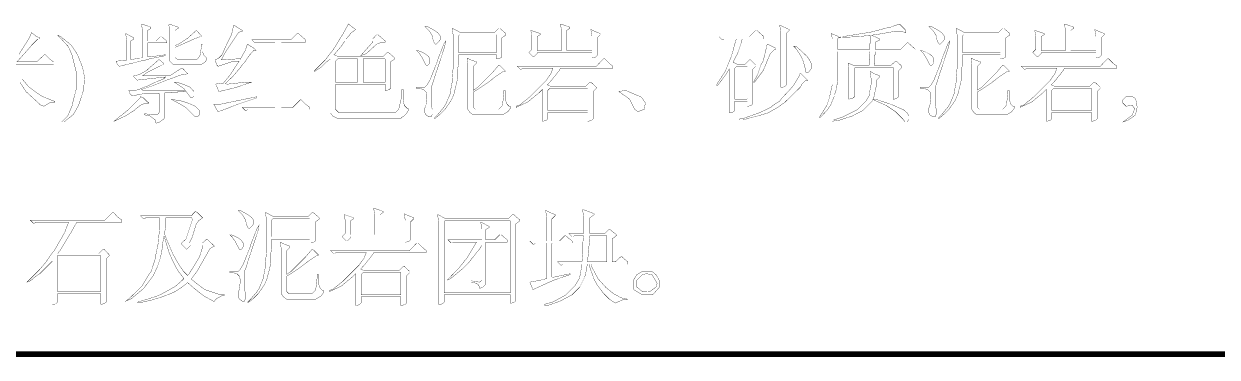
# Model space of a CAD drawing. Extents: x 94 to 452, y -72 to 1042.
# Drawn here: x 314.95 to 356.39, y 738.06 to 749.64 of the extents above; entities that cross this region are included whole.
import ezdxf

# ---------------------------------------------------------------- set-up
doc = ezdxf.new("R2010")
doc.units = 0
doc.header["$MEASUREMENT"] = 0
doc.layers.add('TREE_LAYER', color=7, linetype='Continuous')

msp = doc.modelspace()

# ---------------------------------------------------------------- linework, layer by layer
at = {"layer": 'TREE_LAYER'}
for points, const_width, elevation in [([(319.049732, 749.630871), (319.036007, 749.630871), (319.036007, 749.60342), (319.077183, 749.424989), (319.077183, 748.464205), (319.036007, 748.450479), (318.981105, 748.450479), (318.69287, 748.395577), (318.665419, 748.395577), (318.665419, 749.040675), (318.775223, 749.109303), (318.775223, 749.109303), (318.775223, 749.150479), (318.486987, 749.301459), (318.528164, 749.054401), (318.528164, 748.381852), (318.500713, 748.368126), (318.157576, 748.340675), (318.198752, 748.230871), (318.267379, 748.162244), (318.788948, 748.285773), (318.802674, 748.285773), (318.926203, 748.32695), (318.939929, 748.32695), (319.049732, 748.354401), (319.077183, 748.354401), (319.186987, 748.381852), (319.200713, 748.381852), (319.324242, 748.423028), (319.337968, 748.423028), (319.873262, 748.532832), (319.873262, 748.560283), (319.845811, 748.560283), (319.365419, 748.491656), (319.296791, 748.491656), (319.296791, 748.491656), (319.255615, 748.491656), (319.255615, 748.491656), (319.255615, 748.958322), (319.255615, 748.972048), (319.914438, 748.972048), (319.914438, 749.040675), (319.736007, 749.191656), (319.69483, 749.191656), (319.54385, 749.040675), (319.255615, 749.040675), (319.255615, 749.040675), (319.255615, 749.411263), (319.365419, 749.479891), (319.365419, 749.479891), (319.365419, 749.521067), (319.049732, 749.630871), (319.049732, 749.630871)], 0.01, 23), ([(319.996791, 749.630871), (319.983066, 749.630871), (319.983066, 749.60342), (320.024242, 749.424989), (320.024242, 748.340675), (320.134046, 748.230871), (321.122281, 748.230871), (321.232085, 748.299499), (321.300713, 748.381852), (321.300713, 748.450479), (321.190909, 748.560283), (321.163458, 748.670087), (321.163458, 748.930871), (321.122281, 748.930871), (321.122281, 748.848518), (321.081105, 748.601459), (321.081105, 748.560283), (321.012478, 748.450479), (320.94385, 748.381852), (320.312478, 748.381852), (320.202674, 748.464205), (320.202674, 748.821067), (320.216399, 748.821067), (320.861497, 749.109303), (321.081105, 749.191656), (321.122281, 749.191656), (321.122281, 749.219107), (320.94385, 749.411263), (320.641889, 749.136754), (320.326203, 748.930871), (320.216399, 748.889695), (320.202674, 748.90342), (320.202674, 749.411263), (320.312478, 749.479891), (320.312478, 749.479891), (320.312478, 749.521067), (319.996791, 749.630871), (319.996791, 749.630871)], 0.01, 23), ([(322.247772, 749.589695), (322.234046, 749.562244), (322.165419, 749.260283), (321.986987, 748.90342), (321.836007, 748.560283), (321.726203, 748.450479), (321.588948, 748.381852), (321.657576, 748.20342), (321.698752, 748.162244), (322.234046, 748.340675), (322.426203, 748.340675), (322.426203, 748.340675), (322.385027, 748.272048), (322.096791, 747.832832), (321.877183, 747.572048), (321.79483, 747.572048), (321.616399, 747.544597), (321.726203, 747.283812), (322.302674, 747.421067), (322.865419, 747.613224), (322.686987, 747.613224), (322.055615, 747.544597), (322.000713, 747.544597), (321.945811, 747.558322), (321.986987, 747.599499), (322.19287, 747.791656), (322.385027, 748.011263), (322.645811, 748.340675), (322.796791, 748.560283), (322.934046, 748.711263), (323.016399, 748.711263), (322.934046, 748.793616), (322.714438, 748.930871), (322.645811, 748.711263), (322.467379, 748.409303), (322.467379, 748.423028), (322.398752, 748.423028), (321.877183, 748.381852), (321.808556, 748.381852), (321.945811, 748.642636), (322.385027, 749.301459), (322.467379, 749.370087), (322.536007, 749.370087), (322.536007, 749.411263), (322.247772, 749.589695), (322.247772, 749.589695)], 0.01, 23), ([(326.228164, 749.630871), (326.214438, 749.617146), (326.200713, 749.589695), (326.036007, 749.287734), (325.706595, 748.75244), (325.41836, 748.381852), (325.047772, 748.011263), (325.047772, 747.983812), (325.267379, 748.121067), (325.459536, 748.313224), (325.583066, 748.409303), (325.596791, 748.409303), (325.596791, 748.409303), (325.596791, 746.556361), (325.596791, 746.542636), (325.679144, 746.432832), (325.816399, 746.364205), (328.053654, 746.364205), (328.053654, 746.37793), (328.149732, 746.432832), (328.245811, 746.52891), (328.300713, 746.624989), (328.300713, 746.693616), (328.273262, 746.693616), (328.163458, 746.80342), (328.122281, 747.023028), (328.122281, 747.35244), (328.081105, 747.35244), (328.081105, 747.242636), (328.053654, 747.050479), (328.053654, 747.023028), (327.971301, 746.666165), (327.861497, 746.556361), (325.885027, 746.556361), (325.775223, 746.666165), (325.775223, 747.530871), (325.788948, 747.544597), (327.490909, 747.544597), (327.504634, 747.530871), (327.504634, 747.324989), (327.545811, 747.324989), (327.641889, 747.35244), (327.683066, 747.393616), (327.683066, 748.313224), (327.820321, 748.409303), (327.834046, 748.423028), (327.834046, 748.450479), (327.614438, 748.642636), (327.573262, 748.642636), (327.422281, 748.491656), (325.885027, 748.491656), (325.734046, 748.560283), (325.720321, 748.560283), (325.967379, 748.848518), (326.104634, 749.040675), (327.051693, 749.040675), (327.065419, 748.999499), (326.653654, 748.532832), (326.845811, 748.601459), (327.202674, 748.930871), (327.381105, 748.999499), (327.504634, 748.999499), (327.504634, 749.040675), (327.24385, 749.260283), (327.202674, 749.260283), (327.065419, 749.109303), (326.173262, 749.109303), (326.159536, 749.123028), (326.324242, 749.32891), (326.475223, 749.438714), (326.228164, 749.630871), (326.228164, 749.630871)], 0.01, 23), ([(333.598752, 749.630871), (333.585027, 749.630871), (333.585027, 749.60342), (333.626203, 749.424989), (333.626203, 748.711263), (333.612478, 748.711263), (332.788948, 748.711263), (332.775223, 748.711263), (332.775223, 749.191656), (332.885027, 749.260283), (332.885027, 749.260283), (332.885027, 749.301459), (332.555615, 749.411263), (332.596791, 749.205381), (332.596791, 748.75244), (332.486987, 748.642636), (332.637968, 748.491656), (332.665419, 748.491656), (332.775223, 748.601459), (332.775223, 748.62891), (332.788948, 748.642636), (334.683066, 748.642636), (334.683066, 748.62891), (334.683066, 748.450479), (334.765419, 748.464205), (334.820321, 748.491656), (334.861497, 748.532832), (334.861497, 749.150479), (334.971301, 749.260283), (334.971301, 749.301459), (334.79287, 749.370087), (334.641889, 749.438714), (334.683066, 749.205381), (334.683066, 748.711263), (334.683066, 748.711263), (333.804634, 748.711263), (333.804634, 748.711263), (333.804634, 749.411263), (333.914438, 749.479891), (333.914438, 749.479891), (333.914438, 749.521067), (333.598752, 749.630871), (333.598752, 749.630871)], 0.01, 23), ([(341.216399, 749.589695), (341.202674, 749.589695), (341.202674, 749.562244), (341.24385, 749.342636), (341.24385, 747.434793), (341.312478, 747.434793), (341.381105, 747.462244), (341.422281, 747.50342), (341.422281, 749.301459), (341.532085, 749.411263), (341.532085, 749.438714), (341.353654, 749.521067), (341.216399, 749.589695), (341.216399, 749.589695)], 0.01, 23), ([(345.361497, 749.630871), (345.045811, 749.521067), (345.01836, 749.521067), (344.290909, 749.32891), (344.249732, 749.32891), (343.385027, 749.191656), (343.316399, 749.191656), (343.316399, 749.17793), (343.247772, 749.17793), (343.247772, 749.191656), (343.220321, 749.205381), (342.986987, 749.301459), (343.028164, 749.123028), (343.028164, 747.530871), (342.945811, 747.160283), (342.945811, 747.132832), (342.836007, 746.80342), (342.726203, 746.624989), (342.588948, 746.405381), (342.588948, 746.364205), (342.849732, 746.638714), (342.986987, 746.844597), (343.000713, 746.899499), (343.096791, 747.119107), (343.096791, 747.160283), (343.165419, 747.35244), (343.179144, 747.517146), (343.19287, 747.517146), (343.19287, 747.558322), (343.206595, 747.681852), (343.206595, 748.670087), (343.206595, 748.670087), (344.31836, 748.670087), (344.332085, 748.670087), (344.31836, 748.560283), (344.31836, 748.560283), (344.31836, 748.464205), (344.31836, 748.464205), (344.31836, 748.381852), (344.304634, 748.381852), (344.304634, 748.285773), (344.304634, 748.285773), (344.304634, 748.20342), (344.304634, 748.20342), (343.741889, 748.20342), (343.577183, 748.272048), (343.604634, 748.093616), (343.604634, 747.023028), (343.700713, 747.036754), (343.755615, 747.064205), (343.796791, 747.105381), (343.796791, 748.093616), (343.824242, 748.121067), (345.141889, 748.121067), (345.141889, 748.121067), (345.141889, 747.023028), (345.183066, 747.023028), (345.279144, 747.064205), (345.334046, 747.105381), (345.334046, 748.011263), (345.44385, 748.121067), (345.44385, 748.162244), (345.251693, 748.340675), (345.224242, 748.340675), (345.073262, 748.20342), (344.496791, 748.20342), (344.483066, 748.20342), (344.483066, 748.244597), (344.496791, 748.258322), (344.496791, 748.354401), (344.496791, 748.354401), (344.496791, 748.450479), (344.496791, 748.450479), (344.496791, 748.546557), (344.510517, 748.560283), (344.510517, 748.670087), (344.510517, 748.670087), (345.910517, 748.670087), (345.910517, 748.75244), (345.663458, 748.972048), (345.622281, 748.972048), (345.402674, 748.75244), (344.524242, 748.75244), (344.510517, 748.75244), (344.510517, 748.821067), (344.524242, 748.821067), (344.524242, 748.999499), (344.661497, 749.068126), (344.675223, 749.081852), (344.675223, 749.109303), (344.386987, 749.246557), (344.414438, 749.246557), (344.537968, 749.260283), (345.16934, 749.370087), (345.44385, 749.370087), (345.581105, 749.32891), (345.553654, 749.438714), (345.361497, 749.630871), (345.361497, 749.630871)], 0.01, 23), ([(351.098752, 749.630871), (351.085027, 749.630871), (351.085027, 749.60342), (351.126203, 749.424989), (351.126203, 748.711263), (351.112478, 748.711263), (350.288948, 748.711263), (350.275223, 748.711263), (350.275223, 749.191656), (350.385027, 749.260283), (350.385027, 749.260283), (350.385027, 749.301459), (350.055615, 749.411263), (350.096791, 749.205381), (350.096791, 748.75244), (349.986987, 748.642636), (350.137968, 748.491656), (350.165419, 748.491656), (350.275223, 748.601459), (350.275223, 748.62891), (350.288948, 748.642636), (352.183066, 748.642636), (352.183066, 748.62891), (352.183066, 748.450479), (352.265419, 748.464205), (352.320321, 748.491656), (352.361497, 748.532832), (352.361497, 749.150479), (352.471301, 749.260283), (352.471301, 749.301459), (352.29287, 749.370087), (352.141889, 749.438714), (352.183066, 749.205381), (352.183066, 748.711263), (352.183066, 748.711263), (351.304634, 748.711263), (351.304634, 748.711263), (351.304634, 749.411263), (351.414438, 749.479891), (351.414438, 749.479891), (351.414438, 749.521067), (351.098752, 749.630871), (351.098752, 749.630871)], 0.01, 23), ([(314.712478, 748.313224), (315.06934, 748.711263), (315.220321, 748.889695), (315.439929, 749.109303), (315.508556, 749.109303), (315.508556, 749.150479), (315.398752, 749.191656), (315.220321, 749.32891), (315.137968, 749.136754), (314.781105, 748.574008)], 0.01, 23), ([(316.236007, 749.191656), (316.126203, 749.246557), (316.496791, 748.848518), (316.634046, 748.532832), (316.634046, 748.519107), (316.785027, 747.915185), (316.785027, 747.421067), (316.634046, 746.830871), (316.634046, 746.80342), (316.483066, 746.446557), (316.263458, 746.22695), (316.345811, 746.22695), (316.675223, 746.487734), (316.853654, 746.80342), (317.032085, 747.35244), (317.059536, 747.791656), (317.004634, 748.066165), (316.963458, 748.20342), (316.812478, 748.574008), (316.606595, 748.889695), (316.236007, 749.191656), (316.236007, 749.191656)], 0.01, 23), ([(324.485027, 749.301459), (324.44385, 749.301459), (324.224242, 749.081852), (322.865419, 749.081852), (322.975223, 748.972048), (323.016399, 748.972048), (323.04385, 748.999499), (323.661497, 748.999499), (323.675223, 748.999499), (323.675223, 746.734793), (323.661497, 746.734793), (322.536007, 746.734793), (322.645811, 746.624989), (322.686987, 746.624989), (322.714438, 746.666165), (324.883066, 746.666165), (324.883066, 746.734793), (324.732085, 746.844597), (324.581105, 746.995577), (324.553654, 746.995577), (324.29287, 746.734793), (323.89483, 746.734793), (323.89483, 746.734793), (323.89483, 748.999499), (323.89483, 748.999499), (324.732085, 748.999499), (324.732085, 749.081852), (324.485027, 749.301459), (324.485027, 749.301459)], 0.01, 23), ([(328.959536, 749.548518), (328.877183, 749.548518), (329.028164, 749.397538), (329.137968, 749.219107), (329.165419, 749.068126), (329.206595, 748.972048), (329.247772, 748.930871), (329.275223, 748.930871), (329.357576, 749.013224), (329.426203, 749.109303), (329.426203, 749.191656), (329.34385, 749.315185), (329.206595, 749.411263), (328.959536, 749.548518), (328.959536, 749.548518)], 0.01, 23), ([(329.837968, 749.479891), (329.824242, 749.479891), (329.824242, 749.45244), (329.865419, 749.232832), (329.865419, 748.162244), (329.824242, 747.681852), (329.824242, 747.599499), (329.755615, 747.22891), (329.755615, 747.201459), (329.604634, 746.844597), (329.536007, 746.734793), (329.316399, 746.474008), (329.206595, 746.364205), (329.247772, 746.364205), (329.412478, 746.501459), (329.577183, 746.666165), (329.796791, 746.981852), (329.906595, 747.242636), (329.906595, 747.297538), (329.934046, 747.379891), (329.975223, 747.558322), (330.016399, 747.736754), (330.016399, 748.093616), (330.04385, 748.189695), (330.04385, 748.560283), (330.057576, 748.560283), (331.361497, 748.560283), (331.361497, 748.560283), (331.361497, 748.423028), (331.402674, 748.423028), (331.498752, 748.450479), (331.553654, 748.491656), (331.553654, 749.150479), (331.690909, 749.246557), (331.690909, 749.260283), (331.690909, 749.301459), (331.485027, 749.479891), (331.44385, 749.479891), (331.29287, 749.32891), (330.126203, 749.32891), (329.837968, 749.479891), (329.837968, 749.479891)], 0.01, 23), ([(330.085027, 749.260283), (330.085027, 749.260283), (331.361497, 749.260283), (331.361497, 749.260283), (331.361497, 748.642636), (331.361497, 748.642636), (330.057576, 748.642636), (330.04385, 748.642636), (330.04385, 749.219107), (330.085027, 749.260283), (330.085027, 749.260283)], 0.01, 23), ([(340.406595, 749.411263), (340.365419, 749.411263), (340.145811, 749.191656), (339.088948, 749.191656), (339.198752, 749.081852), (339.226203, 749.081852), (339.267379, 749.109303), (339.69287, 749.109303), (339.69287, 749.109303), (339.596791, 748.779891), (339.596791, 748.738714), (339.555615, 748.62891), (339.528164, 748.519107), (339.41836, 748.258322), (339.308556, 747.983812), (339.047772, 747.585773), (339.006595, 747.50342), (339.006595, 747.50342), (339.047772, 747.50342), (339.061497, 747.517146), (339.336007, 747.887734), (339.445811, 748.066165), (339.445811, 748.066165), (339.445811, 746.556361), (339.541889, 746.556361), (339.596791, 746.583812), (339.637968, 746.624989), (339.637968, 746.954401), (339.637968, 746.954401), (340.063458, 746.954401), (340.077183, 746.954401), (340.077183, 746.775969), (340.11836, 746.775969), (340.214438, 746.80342), (340.255615, 746.844597), (340.255615, 748.05244), (340.365419, 748.162244), (340.365419, 748.20342), (340.186987, 748.381852), (340.145811, 748.381852), (339.99483, 748.230871), (339.734046, 748.230871), (339.583066, 748.299499), (339.583066, 748.313224), (339.747772, 748.62891), (339.857576, 748.958322), (339.857576, 749.013224), (339.898752, 749.109303), (340.653654, 749.109303), (340.653654, 749.191656), (340.406595, 749.411263), (340.406595, 749.411263)], 0.01, 23), ([(344.31836, 749.232832), (344.31836, 749.246557), (344.345811, 749.232832), (344.345811, 748.958322), (344.332085, 748.958322), (344.332085, 748.862244), (344.332085, 748.848518), (344.332085, 748.75244), (344.31836, 748.75244), (343.206595, 748.75244), (343.206595, 748.75244), (343.206595, 749.109303), (343.247772, 749.164205), (344.016399, 749.191656), (344.153654, 749.219107), (344.31836, 749.232832), (344.31836, 749.232832)], 0.01, 23), ([(346.459536, 749.548518), (346.377183, 749.548518), (346.528164, 749.397538), (346.637968, 749.219107), (346.665419, 749.068126), (346.706595, 748.972048), (346.747772, 748.930871), (346.775223, 748.930871), (346.857576, 749.013224), (346.926203, 749.109303), (346.926203, 749.191656), (346.84385, 749.315185), (346.706595, 749.411263), (346.459536, 749.548518), (346.459536, 749.548518)], 0.01, 23), ([(347.337968, 749.479891), (347.324242, 749.479891), (347.324242, 749.45244), (347.365419, 749.232832), (347.365419, 748.162244), (347.324242, 747.681852), (347.324242, 747.599499), (347.255615, 747.22891), (347.255615, 747.201459), (347.104634, 746.844597), (347.036007, 746.734793), (346.816399, 746.474008), (346.706595, 746.364205), (346.747772, 746.364205), (346.912478, 746.501459), (347.077183, 746.666165), (347.296791, 746.981852), (347.406595, 747.242636), (347.406595, 747.297538), (347.434046, 747.379891), (347.475223, 747.558322), (347.516399, 747.736754), (347.516399, 748.093616), (347.54385, 748.189695), (347.54385, 748.560283), (347.557576, 748.560283), (348.861497, 748.560283), (348.861497, 748.560283), (348.861497, 748.423028), (348.902674, 748.423028), (348.998752, 748.450479), (349.053654, 748.491656), (349.053654, 749.150479), (349.190909, 749.246557), (349.190909, 749.260283), (349.190909, 749.301459), (348.985027, 749.479891), (348.94385, 749.479891), (348.79287, 749.32891), (347.626203, 749.32891), (347.337968, 749.479891), (347.337968, 749.479891)], 0.01, 23), ([(347.585027, 749.260283), (347.585027, 749.260283), (348.861497, 749.260283), (348.861497, 749.260283), (348.861497, 748.642636), (348.861497, 748.642636), (347.557576, 748.642636), (347.54385, 748.642636), (347.54385, 749.219107), (347.585027, 749.260283), (347.585027, 749.260283)], 0.01, 23), ([(329.604634, 749.040675), (329.536007, 748.930871), (329.316399, 748.368126), (329.316399, 748.340675), (329.055615, 747.681852), (328.945811, 747.50342), (328.877183, 747.434793), (328.588948, 747.434793), (328.588948, 747.393616), (328.698752, 747.393616), (328.836007, 747.35244), (328.91836, 747.270087), (328.945811, 747.174008), (328.945811, 747.023028), (328.91836, 746.830871), (328.91836, 746.80342), (328.877183, 746.707342), (328.877183, 746.556361), (328.91836, 746.474008), (329.014438, 746.405381), (329.096791, 746.405381), (329.137968, 746.501459), (329.137968, 746.666165), (329.096791, 746.80342), (329.096791, 747.434793), (329.137968, 747.530871), (329.179144, 747.654401), (329.275223, 747.970087), (329.302674, 748.038714), (329.577183, 748.875969), (329.577183, 748.90342), (329.604634, 749.040675), (329.604634, 749.040675)], 0.01, 23), ([(340.777183, 748.930871), (340.763458, 748.917146), (340.626203, 748.340675), (340.54385, 748.20342), (340.434046, 747.874008), (340.337968, 747.695577), (340.296791, 747.613224), (340.324242, 747.613224), (340.337968, 747.62695), (340.626203, 748.011263), (340.873262, 748.601459), (341.024242, 748.75244), (341.065419, 748.75244), (341.051693, 748.793616), (340.777183, 748.930871), (340.777183, 748.930871)], 0.01, 23), ([(341.765419, 748.862244), (341.683066, 748.862244), (341.765419, 748.779891), (341.930125, 748.532832), (341.94385, 748.505381), (342.012478, 748.354401), (342.081105, 748.107342), (342.081105, 747.983812), (342.122281, 747.942636), (342.190909, 747.942636), (342.300713, 748.079891), (342.300713, 748.244597), (342.232085, 748.381852), (342.163458, 748.491656), (341.916399, 748.724989), (341.765419, 748.862244), (341.765419, 748.862244)], 0.01, 23), ([(347.104634, 749.040675), (347.036007, 748.930871), (346.816399, 748.368126), (346.816399, 748.340675), (346.555615, 747.681852), (346.445811, 747.50342), (346.377183, 747.434793), (346.088948, 747.434793), (346.088948, 747.393616), (346.198752, 747.393616), (346.336007, 747.35244), (346.41836, 747.270087), (346.445811, 747.174008), (346.445811, 747.023028), (346.41836, 746.830871), (346.41836, 746.80342), (346.377183, 746.707342), (346.377183, 746.556361), (346.41836, 746.474008), (346.514438, 746.405381), (346.596791, 746.405381), (346.637968, 746.501459), (346.637968, 746.666165), (346.596791, 746.80342), (346.596791, 747.434793), (346.637968, 747.530871), (346.679144, 747.654401), (346.775223, 747.970087), (346.802674, 748.038714), (347.077183, 748.875969), (347.077183, 748.90342), (347.104634, 749.040675), (347.104634, 749.040675)], 0.01, 23), ([(314.602674, 748.230871), (315.988948, 748.230871), (315.988948, 748.313224), (315.837968, 748.423028), (315.700713, 748.560283), (315.659536, 748.560283), (315.398752, 748.313224), (314.712478, 748.313224)], 0.01, 23), ([(319.667379, 748.381852), (319.626203, 748.381852), (319.488948, 748.258322), (319.26934, 748.066165), (319.228164, 748.024989), (318.967379, 747.874008), (318.775223, 747.832832), (318.775223, 747.791656), (318.885027, 747.681852), (319.873262, 747.791656), (319.873262, 747.791656), (319.804634, 747.723028), (319.434046, 747.572048), (319.228164, 747.462244), (319.159536, 747.448518), (318.939929, 747.35244), (318.926203, 747.35244), (318.830125, 747.324989), (318.596791, 747.324989), (318.637968, 747.215185), (318.706595, 747.132832), (319.132085, 747.215185), (319.502674, 747.215185), (319.502674, 747.215185), (319.571301, 747.215185), (319.571301, 747.215185), (319.639929, 747.215185), (319.639929, 747.22891), (319.653654, 747.215185), (319.653654, 746.556361), (319.585027, 746.474008), (319.379144, 746.474008), (319.173262, 746.515185), (319.145811, 746.515185), (319.145811, 746.474008), (319.324242, 746.446557), (319.434046, 746.364205), (319.516399, 746.295577), (319.54385, 746.185773), (319.667379, 746.22695), (319.763458, 746.295577), (319.845811, 746.364205), (319.845811, 747.22891), (319.845811, 747.242636), (319.914438, 747.242636), (319.914438, 747.242636), (319.983066, 747.242636), (319.996791, 747.242636), (320.065419, 747.242636), (320.065419, 747.256361), (320.134046, 747.256361), (320.134046, 747.256361), (320.202674, 747.256361), (320.216399, 747.256361), (320.285027, 747.256361), (320.285027, 747.270087), (320.353654, 747.270087), (320.353654, 747.270087), (320.422281, 747.270087), (320.436007, 747.270087), (320.504634, 747.270087), (320.504634, 747.283812), (320.573262, 747.283812), (320.586987, 747.283812), (320.751693, 747.064205), (320.79287, 747.064205), (320.861497, 747.132832), (320.861497, 747.283812), (320.724242, 747.434793), (320.477183, 747.544597), (320.463458, 747.544597), (320.257576, 747.613224), (320.175223, 747.613224), (320.504634, 747.393616), (320.559536, 747.324989), (320.545811, 747.324989), (319.104634, 747.324989), (319.036007, 747.35244), (319.365419, 747.462244), (319.914438, 747.681852), (319.955615, 747.695577), (320.408556, 747.860283), (320.641889, 747.901459), (320.463458, 748.093616), (320.422281, 748.093616), (320.024242, 747.832832), (319.090909, 747.832832), (319.077183, 747.832832), (319.228164, 747.942636), (319.228164, 747.942636), (319.804634, 748.230871), (319.804634, 748.230871), (319.804634, 748.272048), (319.667379, 748.381852), (319.667379, 748.381852)], 0.01, 23), ([(325.84385, 748.409303), (325.857576, 748.423028), (326.54385, 748.423028), (326.54385, 748.409303), (326.54385, 747.613224), (326.54385, 747.613224), (325.788948, 747.613224), (325.775223, 747.613224), (325.775223, 748.340675), (325.84385, 748.409303), (325.84385, 748.409303)], 0.01, 23), ([(326.736007, 748.409303), (326.736007, 748.423028), (327.490909, 748.423028), (327.504634, 748.409303), (327.504634, 747.613224), (327.490909, 747.613224), (326.736007, 747.613224), (326.736007, 747.613224), (326.736007, 748.409303), (326.736007, 748.409303)], 0.01, 23), ([(328.630125, 748.711263), (328.588948, 748.711263), (328.671301, 748.62891), (328.767379, 748.491656), (328.91836, 748.20342), (328.986987, 748.20342), (329.028164, 748.244597), (329.055615, 748.299499), (329.055615, 748.423028), (328.986987, 748.519107), (328.877183, 748.601459), (328.739929, 748.670087), (328.630125, 748.711263), (328.630125, 748.711263)], 0.01, 23), ([(330.345811, 748.450479), (330.345811, 748.450479), (330.345811, 748.436754), (330.373262, 748.217146), (330.373262, 746.666165), (330.441889, 746.556361), (330.551693, 746.474008), (331.581105, 746.474008), (331.649732, 746.515185), (331.759536, 746.583812), (331.841889, 746.693616), (331.841889, 746.775969), (331.800713, 746.775969), (331.732085, 746.844597), (331.663458, 747.023028), (331.663458, 747.324989), (331.622281, 747.324989), (331.622281, 747.22891), (331.581105, 746.872048), (331.553654, 746.775969), (331.44385, 746.666165), (330.634046, 746.666165), (330.565419, 746.734793), (330.565419, 747.270087), (330.702674, 747.35244), (331.032085, 747.572048), (331.375223, 747.832832), (331.581105, 747.970087), (331.663458, 747.983812), (331.663458, 748.011263), (331.512478, 748.162244), (331.44385, 748.20342), (331.224242, 747.942636), (330.702674, 747.421067), (330.59287, 747.35244), (330.565419, 747.324989), (330.565419, 747.338714), (330.565419, 748.162244), (330.675223, 748.272048), (330.675223, 748.313224), (330.483066, 748.381852), (330.345811, 748.450479), (330.345811, 748.450479)], 0.01, 23), ([(335.122281, 748.423028), (335.081105, 748.423028), (334.834046, 748.162244), (332.088948, 748.162244), (332.198752, 748.05244), (332.226203, 748.05244), (332.267379, 748.093616), (333.324242, 748.093616), (333.324242, 748.079891), (333.26934, 747.956361), (333.255615, 747.901459), (333.077183, 747.654401), (332.514438, 747.091656), (332.171301, 746.817146), (332.047772, 746.775969), (332.047772, 746.734793), (332.404634, 746.899499), (332.459536, 746.92695), (332.84385, 747.242636), (332.953654, 747.35244), (332.967379, 747.35244), (332.967379, 746.254401), (333.049732, 746.268126), (333.104634, 746.295577), (333.145811, 746.336754), (333.145811, 746.542636), (333.145811, 746.556361), (334.532085, 746.556361), (334.532085, 746.542636), (334.532085, 746.254401), (334.573262, 746.254401), (334.683066, 746.295577), (334.724242, 746.336754), (334.724242, 747.283812), (334.834046, 747.393616), (334.834046, 747.434793), (334.641889, 747.613224), (334.614438, 747.613224), (334.463458, 747.462244), (333.255615, 747.462244), (333.132085, 747.517146), (333.26934, 747.668126), (333.54385, 748.011263), (333.585027, 748.093616), (335.410517, 748.093616), (335.410517, 748.162244), (335.273262, 748.272048), (335.122281, 748.423028), (335.122281, 748.423028)], 0.01, 23), ([(346.130125, 748.711263), (346.088948, 748.711263), (346.171301, 748.62891), (346.267379, 748.491656), (346.41836, 748.20342), (346.486987, 748.20342), (346.528164, 748.244597), (346.555615, 748.299499), (346.555615, 748.423028), (346.486987, 748.519107), (346.377183, 748.601459), (346.239929, 748.670087), (346.130125, 748.711263), (346.130125, 748.711263)], 0.01, 23), ([(347.845811, 748.450479), (347.845811, 748.450479), (347.845811, 748.436754), (347.873262, 748.217146), (347.873262, 746.666165), (347.941889, 746.556361), (348.051693, 746.474008), (349.081105, 746.474008), (349.149732, 746.515185), (349.259536, 746.583812), (349.341889, 746.693616), (349.341889, 746.775969), (349.300713, 746.775969), (349.232085, 746.844597), (349.163458, 747.023028), (349.163458, 747.324989), (349.122281, 747.324989), (349.122281, 747.22891), (349.081105, 746.872048), (349.053654, 746.775969), (348.94385, 746.666165), (348.134046, 746.666165), (348.065419, 746.734793), (348.065419, 747.270087), (348.202674, 747.35244), (348.532085, 747.572048), (348.875223, 747.832832), (349.081105, 747.970087), (349.163458, 747.983812), (349.163458, 748.011263), (349.012478, 748.162244), (348.94385, 748.20342), (348.724242, 747.942636), (348.202674, 747.421067), (348.09287, 747.35244), (348.065419, 747.324989), (348.065419, 747.338714), (348.065419, 748.162244), (348.175223, 748.272048), (348.175223, 748.313224), (347.983066, 748.381852), (347.845811, 748.450479), (347.845811, 748.450479)], 0.01, 23), ([(352.622281, 748.423028), (352.581105, 748.423028), (352.334046, 748.162244), (349.588948, 748.162244), (349.698752, 748.05244), (349.726203, 748.05244), (349.767379, 748.093616), (350.824242, 748.093616), (350.824242, 748.079891), (350.76934, 747.956361), (350.755615, 747.901459), (350.577183, 747.654401), (350.014438, 747.091656), (349.671301, 746.817146), (349.547772, 746.775969), (349.547772, 746.734793), (349.904634, 746.899499), (349.959536, 746.92695), (350.34385, 747.242636), (350.453654, 747.35244), (350.467379, 747.35244), (350.467379, 746.254401), (350.549732, 746.268126), (350.604634, 746.295577), (350.645811, 746.336754), (350.645811, 746.542636), (350.645811, 746.556361), (352.032085, 746.556361), (352.032085, 746.542636), (352.032085, 746.254401), (352.073262, 746.254401), (352.183066, 746.295577), (352.224242, 746.336754), (352.224242, 747.283812), (352.334046, 747.393616), (352.334046, 747.434793), (352.141889, 747.613224), (352.114438, 747.613224), (351.963458, 747.462244), (350.755615, 747.462244), (350.632085, 747.517146), (350.76934, 747.668126), (351.04385, 748.011263), (351.085027, 748.093616), (352.910517, 748.093616), (352.910517, 748.162244), (352.773262, 748.272048), (352.622281, 748.423028), (352.622281, 748.423028)], 0.01, 23), ([(339.706595, 748.162244), (339.706595, 748.162244), (340.063458, 748.162244), (340.077183, 748.162244), (340.077183, 747.036754), (340.063458, 747.023028), (339.637968, 747.023028), (339.637968, 747.036754), (339.637968, 748.093616), (339.706595, 748.162244), (339.706595, 748.162244)], 0.01, 23), ([(344.345811, 747.983812), (344.345811, 747.983812), (344.345811, 747.956361), (344.373262, 747.736754), (344.373262, 747.530871), (344.304634, 747.160283), (344.304634, 747.132832), (344.19483, 746.954401), (343.89287, 746.65244), (343.398752, 746.405381), (343.06934, 746.295577), (343.028164, 746.295577), (343.028164, 746.254401), (343.288948, 746.295577), (343.714438, 746.432832), (344.085027, 746.624989), (344.414438, 746.954401), (344.428164, 747.009303), (344.441889, 747.009303), (344.551693, 746.954401), (344.89483, 746.80342), (345.224242, 746.583812), (345.485027, 746.323028), (345.553654, 746.22695), (345.622281, 746.22695), (345.690909, 746.323028), (345.690909, 746.446557), (345.622281, 746.542636), (345.485027, 746.666165), (345.430125, 746.679891), (345.155615, 746.80342), (345.128164, 746.817146), (344.606595, 746.995577), (344.579144, 746.995577), (344.483066, 747.009303), (344.441889, 747.023028), (344.483066, 747.132832), (344.524242, 747.35244), (344.565419, 747.517146), (344.565419, 747.681852), (344.675223, 747.791656), (344.675223, 747.832832), (344.483066, 747.901459), (344.345811, 747.983812), (344.345811, 747.983812)], 0.01, 23), ([(314.822281, 747.599499), (315.028164, 747.283812), (315.19287, 747.132832), (315.549732, 746.80342), (315.659536, 746.775969), (315.879144, 746.913224), (316.030125, 746.913224), (316.030125, 746.954401), (315.988948, 746.954401), (315.61836, 747.105381), (315.590909, 747.119107), (315.439929, 747.215185), (315.110517, 747.462244), (314.890909, 747.723028)], 0.01, 23), ([(341.94385, 747.901459), (341.902674, 747.901459), (341.861497, 747.791656), (341.683066, 747.50342), (341.532085, 747.324989), (341.271301, 747.050479), (341.202674, 746.954401), (341.024242, 746.844597), (340.886987, 746.734793), (340.516399, 746.556361), (339.898752, 746.336754), (339.816399, 746.336754), (339.816399, 746.295577), (339.926203, 746.295577), (340.145811, 746.364205), (340.475223, 746.446557), (340.790909, 746.542636), (341.134046, 746.734793), (341.381105, 746.913224), (341.916399, 747.434793), (341.971301, 747.544597), (342.081105, 747.654401), (342.163458, 747.654401), (342.163458, 747.681852), (341.94385, 747.901459), (341.94385, 747.901459)], 0.01, 23), ([(319.008556, 747.105381), (318.99483, 747.105381), (318.99483, 747.064205), (318.610517, 746.679891), (318.363458, 746.474008), (318.267379, 746.405381), (318.088948, 746.254401), (318.500713, 746.446557), (318.775223, 746.624989), (318.99483, 746.80342), (319.173262, 746.885773), (319.296791, 746.885773), (319.296791, 746.913224), (319.255615, 746.913224), (319.104634, 747.064205), (319.008556, 747.105381), (319.008556, 747.105381)], 0.01, 23), ([(323.04385, 747.105381), (321.781105, 746.844597), (321.547772, 746.844597), (321.685027, 746.597538), (321.698752, 746.583812), (321.932085, 746.666165), (322.385027, 746.844597), (323.04385, 747.064205), (323.04385, 747.064205), (323.04385, 747.105381), (323.04385, 747.105381)], 0.01, 23), ([(333.214438, 747.393616), (333.214438, 747.393616), (334.532085, 747.393616), (334.532085, 747.393616), (334.532085, 746.624989), (334.532085, 746.624989), (333.145811, 746.624989), (333.145811, 746.624989), (333.145811, 747.324989), (333.214438, 747.393616), (333.214438, 747.393616)], 0.01, 23), ([(335.849732, 747.324989), (335.822281, 747.324989), (335.616399, 747.283812), (335.986987, 747.023028), (336.165419, 746.666165), (336.275223, 746.583812), (336.49483, 746.666165), (336.536007, 746.885773), (336.398752, 747.091656), (335.849732, 747.324989), (335.849732, 747.324989)], 0.01, 23), ([(350.714438, 747.393616), (350.714438, 747.393616), (352.032085, 747.393616), (352.032085, 747.393616), (352.032085, 746.624989), (352.032085, 746.624989), (350.645811, 746.624989), (350.645811, 746.624989), (350.645811, 747.324989), (350.714438, 747.393616), (350.714438, 747.393616)], 0.01, 23), ([(353.445811, 747.105381), (353.226203, 747.105381), (353.116399, 746.995577), (353.116399, 746.885773), (353.226203, 746.775969), (353.445811, 746.80342), (353.528164, 746.693616), (353.445811, 746.474008), (353.116399, 746.22695), (353.308556, 746.295577), (353.555615, 746.474008), (353.610517, 746.734793), (353.596791, 746.913224), (353.541889, 747.050479), (353.445811, 747.105381), (353.445811, 747.105381)], 0.01, 23), ([(320.079144, 747.023028), (320.065419, 747.023028), (320.353654, 746.858322), (320.39483, 746.844597), (320.573262, 746.734793), (320.902674, 746.405381), (320.971301, 746.405381), (321.053654, 746.474008), (321.053654, 746.624989), (320.902674, 746.775969), (320.655615, 746.885773), (320.641889, 746.885773), (320.436007, 746.954401), (320.339929, 746.968126), (320.326203, 746.981852), (320.257576, 746.981852), (320.079144, 747.023028), (320.079144, 747.023028)], 0.01, 23), ([(318.070597, 743.081321), (318.02942, 743.081321), (317.768636, 742.820536), (315.174518, 742.820536), (315.284322, 742.710732), (315.325499, 742.710732), (315.35295, 742.751909), (316.505891, 742.751909), (316.505891, 742.738183), (316.368636, 742.381321), (316.011773, 741.763674), (315.901969, 741.626419), (315.723538, 741.365634), (315.50393, 741.10485), (315.064714, 740.665634), (315.174518, 740.706811), (315.394126, 740.885242), (315.50393, 740.95387), (315.943146, 741.393085), (315.943146, 741.393085), (315.943146, 739.897007), (316.025499, 739.897007), (316.080401, 739.924458), (316.121577, 739.965634), (316.121577, 740.25387), (316.135303, 740.267595), (317.617656, 740.267595), (317.631381, 740.25387), (317.631381, 739.897007), (317.672558, 739.897007), (317.768636, 739.938183), (317.809812, 739.965634), (317.809812, 741.475438), (317.919616, 741.585242), (317.919616, 741.612693), (317.741185, 741.80485), (317.700008, 741.80485), (317.549028, 741.65387), (316.149028, 741.65387), (316.135303, 741.667595), (316.231381, 741.791125), (316.560793, 742.340144), (316.588244, 742.381321), (316.794126, 742.751909), (318.358832, 742.751909), (318.358832, 742.820536), (318.207852, 742.93034), (318.070597, 743.081321), (318.070597, 743.081321)], 0.01, 23), ([(320.911773, 743.122497), (320.801969, 743.012693), (320.788244, 742.971517), (319.00393, 742.971517), (319.113734, 742.861713), (319.15491, 742.861713), (319.182361, 742.902889), (319.662754, 742.902889), (319.662754, 742.889164), (319.662754, 742.50485), (319.621577, 742.024458), (319.511773, 741.489164), (319.511773, 741.461713), (319.374518, 741.036223), (319.292165, 740.926419), (319.045107, 740.514654), (318.592165, 740.075438), (318.496087, 740.006811), (318.660793, 740.075438), (318.688244, 740.089164), (319.100008, 740.432301), (319.127459, 740.459752), (319.443146, 740.885242), (319.594126, 741.200928), (319.70393, 741.53034), (319.731381, 741.708772), (319.772558, 741.887203), (319.772558, 741.997007), (319.813734, 742.244066), (319.827459, 742.257791), (319.882361, 742.065634), (319.992165, 741.708772), (320.101969, 741.447987), (320.225499, 741.200928), (320.321577, 741.036223), (320.513734, 740.789164), (320.445107, 740.720536), (320.211773, 740.514654), (319.717656, 740.240144), (319.525499, 740.157791), (319.470597, 740.144066), (318.935303, 739.97936), (318.894126, 739.965634), (319.058832, 739.965634), (319.415695, 740.047987), (319.772558, 740.157791), (320.156871, 740.308772), (320.335303, 740.418576), (320.568636, 740.583281), (320.637263, 740.651909), (320.870597, 740.446027), (321.200008, 740.185242), (321.52942, 740.006811), (321.570597, 740.006811), (321.639224, 740.089164), (321.817656, 740.185242), (321.927459, 740.185242), (321.927459, 740.226419), (321.776479, 740.226419), (321.241185, 740.40485), (320.980401, 740.597007), (320.760793, 740.775438), (320.801969, 740.816615), (320.980401, 741.063674), (321.419616, 741.832301), (321.570597, 741.914654), (321.309812, 742.161713), (321.158832, 742.024458), (320.733342, 742.024458), (320.719616, 742.024458), (320.719616, 742.065634), (320.801969, 742.23034), (320.939224, 742.683281), (321.021577, 742.793085), (321.158832, 742.902889), (320.980401, 743.081321), (320.911773, 743.122497), (320.911773, 743.122497)], 0.01, 23), ([(322.476479, 743.149948), (322.394126, 743.149948), (322.545107, 742.998968), (322.65491, 742.820536), (322.682361, 742.669556), (322.723538, 742.573478), (322.764714, 742.532301), (322.792165, 742.532301), (322.874518, 742.614654), (322.943146, 742.710732), (322.943146, 742.793085), (322.860793, 742.916615), (322.723538, 743.012693), (322.476479, 743.149948), (322.476479, 743.149948)], 0.01, 23), ([(323.35491, 743.081321), (323.341185, 743.081321), (323.341185, 743.05387), (323.382361, 742.834262), (323.382361, 741.763674), (323.341185, 741.283281), (323.341185, 741.200928), (323.272558, 740.83034), (323.272558, 740.802889), (323.121577, 740.446027), (323.05295, 740.336223), (322.833342, 740.075438), (322.723538, 739.965634), (322.764714, 739.965634), (322.92942, 740.102889), (323.094126, 740.267595), (323.313734, 740.583281), (323.423538, 740.844066), (323.423538, 740.898968), (323.450989, 740.981321), (323.492165, 741.159752), (323.533342, 741.338183), (323.533342, 741.695046), (323.560793, 741.791125), (323.560793, 742.161713), (323.574518, 742.161713), (324.87844, 742.161713), (324.87844, 742.161713), (324.87844, 742.024458), (324.919616, 742.024458), (325.015695, 742.051909), (325.070597, 742.093085), (325.070597, 742.751909), (325.207852, 742.847987), (325.207852, 742.861713), (325.207852, 742.902889), (325.001969, 743.081321), (324.960793, 743.081321), (324.809812, 742.93034), (323.643146, 742.93034), (323.35491, 743.081321), (323.35491, 743.081321)], 0.01, 23), ([(327.115695, 743.232301), (327.101969, 743.232301), (327.101969, 743.20485), (327.143146, 743.026419), (327.143146, 742.312693), (327.12942, 742.312693), (326.305891, 742.312693), (326.292165, 742.312693), (326.292165, 742.793085), (326.401969, 742.861713), (326.401969, 742.861713), (326.401969, 742.902889), (326.072558, 743.012693), (326.113734, 742.806811), (326.113734, 742.35387), (326.00393, 742.244066), (326.15491, 742.093085), (326.182361, 742.093085), (326.292165, 742.202889), (326.292165, 742.23034), (326.305891, 742.244066), (328.200008, 742.244066), (328.200008, 742.23034), (328.200008, 742.051909), (328.282361, 742.065634), (328.337263, 742.093085), (328.37844, 742.134262), (328.37844, 742.751909), (328.488244, 742.861713), (328.488244, 742.902889), (328.309812, 742.971517), (328.158832, 743.040144), (328.200008, 742.806811), (328.200008, 742.312693), (328.200008, 742.312693), (327.321577, 742.312693), (327.321577, 742.312693), (327.321577, 743.012693), (327.431381, 743.081321), (327.431381, 743.081321), (327.431381, 743.122497), (327.115695, 743.232301), (327.115695, 743.232301)], 0.01, 23), ([(329.325499, 743.012693), (329.325499, 743.012693), (329.325499, 742.985242), (329.35295, 742.765634), (329.35295, 739.897007), (329.449028, 739.897007), (329.50393, 739.924458), (329.545107, 739.965634), (329.545107, 740.226419), (329.545107, 740.226419), (331.837263, 740.226419), (331.850989, 740.226419), (331.850989, 739.938183), (331.892165, 739.938183), (331.988244, 739.965634), (332.02942, 740.006811), (332.02942, 742.683281), (332.166675, 742.77936), (332.180401, 742.793085), (332.180401, 742.820536), (331.960793, 743.012693), (331.919616, 743.012693), (331.768636, 742.861713), (329.613734, 742.861713), (329.325499, 743.012693), (329.325499, 743.012693)], 0.01, 23), ([(333.086283, 743.149948), (333.072558, 743.149948), (333.072558, 743.136223), (333.113734, 742.916615), (333.113734, 742.093085), (333.113734, 742.093085), (332.523538, 742.093085), (332.633342, 741.983281), (332.674518, 741.983281), (332.715695, 742.024458), (333.113734, 742.024458), (333.113734, 742.010732), (333.113734, 740.789164), (332.798048, 740.706811), (332.756871, 740.706811), (332.523538, 740.665634), (332.633342, 740.40485), (333.113734, 740.624458), (333.360793, 740.734262), (333.923538, 740.926419), (333.923538, 740.95387), (333.909812, 740.95387), (333.319616, 740.83034), (333.292165, 740.844066), (333.292165, 742.010732), (333.305891, 742.024458), (333.992165, 742.024458), (333.992165, 742.093085), (333.772558, 742.271517), (333.731381, 742.271517), (333.55295, 742.093085), (333.305891, 742.093085), (333.292165, 742.093085), (333.292165, 742.861713), (333.401969, 742.971517), (333.401969, 743.012693), (333.223538, 743.081321), (333.086283, 743.149948), (333.086283, 743.149948)], 0.01, 23), ([(334.362754, 743.191125), (334.362754, 743.191125), (334.362754, 743.136223), (334.390205, 742.916615), (334.390205, 742.35387), (334.390205, 742.35387), (333.882361, 742.35387), (333.992165, 742.244066), (334.033342, 742.244066), (334.060793, 742.271517), (334.376479, 742.271517), (334.390205, 742.271517), (334.376479, 742.175438), (334.362754, 741.983281), (334.362754, 741.667595), (334.335303, 741.37936), (334.321577, 741.365634), (333.484322, 741.365634), (333.594126, 741.25583), (333.621577, 741.25583), (333.662754, 741.283281), (334.321577, 741.283281), (334.321577, 741.283281), (334.321577, 741.200928), (334.25295, 740.816615), (334.101969, 740.55583), (333.758832, 740.212693), (333.662754, 740.157791), (333.305891, 739.965634), (333.196087, 739.938183), (333.045107, 739.897007), (333.045107, 739.85583), (333.15491, 739.85583), (333.580401, 740.006811), (333.992165, 740.226419), (334.25295, 740.487203), (334.431381, 740.844066), (334.500008, 741.132301), (334.513734, 741.269556), (334.527459, 741.283281), (334.609812, 741.283281), (334.609812, 741.173478), (334.760793, 740.747987), (334.870597, 740.55583), (335.090205, 740.267595), (335.282361, 740.075438), (335.488244, 739.938183), (335.749028, 740.047987), (335.900008, 740.047987), (335.900008, 740.075438), (335.707852, 740.116615), (335.419616, 740.267595), (335.158832, 740.487203), (334.898048, 740.775438), (334.843146, 740.871517), (334.67844, 741.187203), (334.650989, 741.283281), (334.650989, 741.283281), (335.927459, 741.283281), (335.927459, 741.365634), (335.721577, 741.544066), (335.680401, 741.544066), (335.488244, 741.365634), (335.392165, 741.365634), (335.37844, 741.365634), (335.37844, 742.161713), (335.515695, 742.271517), (335.52942, 742.271517), (335.52942, 742.312693), (335.309812, 742.491125), (335.268636, 742.491125), (335.131381, 742.35387), (334.623538, 742.35387), (334.609812, 742.35387), (334.609812, 742.902889), (334.747067, 742.998968), (334.760793, 743.012693), (334.760793, 743.040144), (334.541185, 743.122497), (334.362754, 743.191125), (334.362754, 743.191125)], 0.01, 23), ([(319.882361, 742.889164), (319.882361, 742.902889), (320.788244, 742.902889), (320.801969, 742.820536), (320.582361, 742.161713), (320.431381, 742.024458), (320.431381, 741.983281), (320.609812, 741.80485), (320.719616, 741.914654), (320.733342, 741.942105), (321.158832, 741.942105), (321.158832, 741.942105), (321.158832, 741.873478), (321.049028, 741.53034), (320.82942, 741.173478), (320.692165, 740.95387), (320.637263, 740.898968), (320.500008, 741.036223), (320.321577, 741.297007), (320.12942, 741.640144), (319.923538, 742.120536), (319.841185, 742.340144), (319.841185, 742.381321), (319.882361, 742.614654), (319.882361, 742.889164), (319.882361, 742.889164)], 0.01, 23), ([(323.121577, 742.642105), (323.05295, 742.532301), (322.833342, 741.969556), (322.833342, 741.942105), (322.572558, 741.283281), (322.462754, 741.10485), (322.394126, 741.036223), (322.105891, 741.036223), (322.105891, 740.995046), (322.215695, 740.995046), (322.35295, 740.95387), (322.435303, 740.871517), (322.462754, 740.775438), (322.462754, 740.624458), (322.435303, 740.432301), (322.435303, 740.40485), (322.394126, 740.308772), (322.394126, 740.157791), (322.435303, 740.075438), (322.531381, 740.006811), (322.613734, 740.006811), (322.65491, 740.102889), (322.65491, 740.267595), (322.613734, 740.40485), (322.613734, 741.036223), (322.65491, 741.132301), (322.696087, 741.25583), (322.792165, 741.571517), (322.819616, 741.640144), (323.094126, 742.477399), (323.094126, 742.50485), (323.121577, 742.642105), (323.121577, 742.642105)], 0.01, 23), ([(323.601969, 742.861713), (323.601969, 742.861713), (324.87844, 742.861713), (324.87844, 742.861713), (324.87844, 742.244066), (324.87844, 742.244066), (323.574518, 742.244066), (323.560793, 742.244066), (323.560793, 742.820536), (323.601969, 742.861713), (323.601969, 742.861713)], 0.01, 23), ([(329.572558, 742.77936), (329.572558, 742.793085), (331.837263, 742.793085), (331.850989, 742.77936), (331.850989, 740.308772), (331.837263, 740.295046), (329.545107, 740.295046), (329.545107, 740.308772), (329.545107, 742.751909), (329.572558, 742.77936), (329.572558, 742.77936)], 0.01, 23), ([(330.821577, 742.751909), (330.821577, 742.751909), (330.821577, 742.724458), (330.862754, 742.50485), (330.862754, 742.134262), (330.849028, 742.134262), (329.682361, 742.134262), (329.792165, 742.024458), (329.833342, 742.024458), (329.874518, 742.051909), (330.670597, 742.051909), (330.670597, 742.051909), (330.341185, 741.502889), (330.05295, 741.146027), (329.65491, 740.734262), (329.750989, 740.775438), (329.77844, 740.789164), (330.190205, 741.132301), (330.396087, 741.338183), (330.821577, 741.873478), (330.835303, 741.928379), (330.849028, 741.942105), (330.862754, 741.942105), (330.862754, 740.734262), (330.780401, 740.665634), (330.62942, 740.67936), (330.519616, 740.706811), (330.492165, 740.706811), (330.492165, 740.665634), (330.670597, 740.624458), (330.75295, 740.55583), (330.780401, 740.446027), (330.890205, 740.487203), (331.000008, 740.597007), (331.000008, 742.051909), (331.013734, 742.051909), (331.741185, 742.051909), (331.741185, 742.134262), (331.521577, 742.312693), (331.480401, 742.312693), (331.301969, 742.134262), (331.013734, 742.134262), (331.000008, 742.134262), (331.000008, 742.491125), (331.109812, 742.559752), (331.109812, 742.573478), (331.109812, 742.600928), (330.821577, 742.751909), (330.821577, 742.751909)], 0.01, 23), ([(322.147067, 742.312693), (322.105891, 742.312693), (322.188244, 742.23034), (322.284322, 742.093085), (322.435303, 741.80485), (322.50393, 741.80485), (322.545107, 741.846027), (322.572558, 741.900928), (322.572558, 742.024458), (322.50393, 742.120536), (322.394126, 742.202889), (322.256871, 742.271517), (322.147067, 742.312693), (322.147067, 742.312693)], 0.01, 23), ([(334.609812, 742.271517), (334.609812, 742.271517), (335.200008, 742.271517), (335.200008, 742.271517), (335.200008, 741.365634), (335.200008, 741.365634), (334.527459, 741.365634), (334.527459, 741.365634), (334.609812, 742.271517), (334.609812, 742.271517)], 0.01, 23), ([(323.862754, 742.051909), (323.862754, 742.051909), (323.862754, 742.038183), (323.890205, 741.818576), (323.890205, 740.267595), (323.958832, 740.157791), (324.068636, 740.075438), (325.098048, 740.075438), (325.166675, 740.116615), (325.276479, 740.185242), (325.358832, 740.295046), (325.358832, 740.377399), (325.317656, 740.377399), (325.249028, 740.446027), (325.180401, 740.624458), (325.180401, 740.926419), (325.139224, 740.926419), (325.139224, 740.83034), (325.098048, 740.473478), (325.070597, 740.377399), (324.960793, 740.267595), (324.150989, 740.267595), (324.082361, 740.336223), (324.082361, 740.871517), (324.219616, 740.95387), (324.549028, 741.173478), (324.892165, 741.434262), (325.098048, 741.571517), (325.180401, 741.585242), (325.180401, 741.612693), (325.02942, 741.763674), (324.960793, 741.80485), (324.741185, 741.544066), (324.219616, 741.022497), (324.109812, 740.95387), (324.082361, 740.926419), (324.082361, 740.940144), (324.082361, 741.763674), (324.192165, 741.873478), (324.192165, 741.914654), (324.000008, 741.983281), (323.862754, 742.051909), (323.862754, 742.051909)], 0.01, 23), ([(328.639224, 742.024458), (328.598048, 742.024458), (328.350989, 741.763674), (325.605891, 741.763674), (325.715695, 741.65387), (325.743146, 741.65387), (325.784322, 741.695046), (326.841185, 741.695046), (326.841185, 741.681321), (326.786283, 741.557791), (326.772558, 741.502889), (326.594126, 741.25583), (326.031381, 740.693085), (325.688244, 740.418576), (325.564714, 740.377399), (325.564714, 740.336223), (325.921577, 740.500928), (325.976479, 740.528379), (326.360793, 740.844066), (326.470597, 740.95387), (326.484322, 740.95387), (326.484322, 739.85583), (326.566675, 739.869556), (326.621577, 739.897007), (326.662754, 739.938183), (326.662754, 740.144066), (326.662754, 740.157791), (328.049028, 740.157791), (328.049028, 740.144066), (328.049028, 739.85583), (328.090205, 739.85583), (328.200008, 739.897007), (328.241185, 739.938183), (328.241185, 740.885242), (328.350989, 740.995046), (328.350989, 741.036223), (328.158832, 741.214654), (328.131381, 741.214654), (327.980401, 741.063674), (326.772558, 741.063674), (326.649028, 741.118576), (326.786283, 741.269556), (327.060793, 741.612693), (327.101969, 741.695046), (328.927459, 741.695046), (328.927459, 741.763674), (328.790205, 741.873478), (328.639224, 742.024458), (328.639224, 742.024458)], 0.01, 23), ([(316.121577, 741.571517), (316.135303, 741.585242), (317.617656, 741.585242), (317.631381, 741.571517), (317.631381, 740.336223), (317.617656, 740.336223), (316.135303, 740.336223), (316.121577, 740.336223), (316.121577, 741.571517), (316.121577, 741.571517)], 0.01, 23), ([(326.731381, 740.995046), (326.731381, 740.995046), (328.049028, 740.995046), (328.049028, 740.995046), (328.049028, 740.226419), (328.049028, 740.226419), (326.662754, 740.226419), (326.662754, 740.226419), (326.662754, 740.926419), (326.731381, 740.995046), (326.731381, 740.995046)], 0.01, 23), ([(336.764714, 741.036223), (336.435303, 741.036223), (336.243146, 740.926419), (336.133342, 740.747987), (336.133342, 740.40485), (336.421577, 740.226419), (336.792165, 740.226419), (337.011773, 740.473478), (337.011773, 740.734262), (336.915695, 740.912693), (336.764714, 741.036223), (336.764714, 741.036223)], 0.01, 23), ([(336.572558, 740.95387), (336.586283, 740.95387), (336.764714, 740.926419), (336.943146, 740.624458), (336.901969, 740.487203), (336.709812, 740.349948), (336.435303, 740.336223), (336.243146, 740.487203), (336.243146, 740.734262), (336.435303, 740.926419), (336.490205, 740.940144), (336.572558, 740.95387), (336.572558, 740.95387)], 0.01, 23), ([(221.22612, 738.158952), (399.22612, 738.158952)], 0.2, 178)]:
    msp.add_lwpolyline(points, dxfattribs=dict(at, const_width=const_width, elevation=elevation))

doc.saveas('drawing.dxf')
